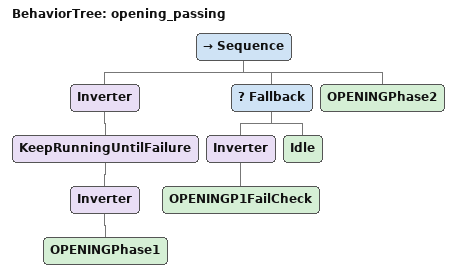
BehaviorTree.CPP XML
<?xml version="1.0" encoding="UTF-8"?>
<root BTCPP_format="4">
  <BehaviorTree ID="opening_passing">
    <Sequence>
      <Inverter>
        <KeepRunningUntilFailure>
          <Inverter>
            <OPENINGPhase1/>
          </Inverter>
        </KeepRunningUntilFailure>
      </Inverter>
      <Fallback>
        <Inverter>
          <OPENINGP1FailCheck/>
        </Inverter>
        <Idle/>
      </Fallback>
      <OPENINGPhase2/>
    </Sequence>
  </BehaviorTree>

</root>
